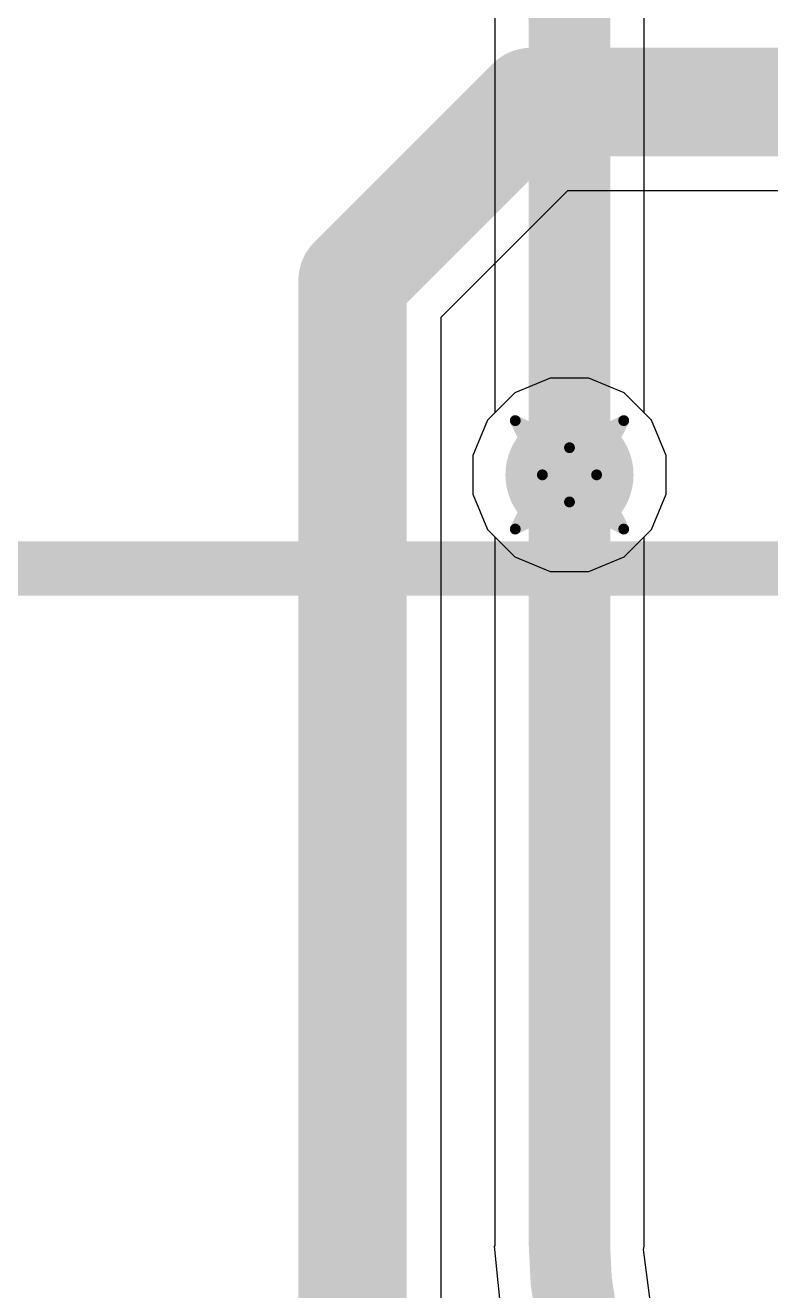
# Model space of a CAD drawing. Header units: inches. Extents: x -0.9 to 13.3, y -2.2 to 2.7.
# Drawn here: x 0.3109 to 0.4484, y -0.8982 to -0.6649 of the extents above; entities that cross this region are included whole.
import ezdxf

# ---------------------------------------------------------------- set-up
doc = ezdxf.new("R2010")
doc.units = ezdxf.units.IN
doc.header["$MEASUREMENT"] = 0
for name, color, linetype in [('Board Outline', 216, 'Continuous'), ('Bottom Layer', 5, 'Continuous'), ('Dimension', 6, 'Continuous'), ('Drill Drawing', 1, 'Continuous'), ('Top Layer', 1, 'Continuous'), ('Via Holes', 16, 'Continuous')]:
    doc.layers.add(name, color=color, linetype=linetype)

msp = doc.modelspace()

# ---------------------------------------------------------------- hatches: boundary and pattern name
at = {"layer": 'Bottom Layer'}
h = msp.add_hatch(color=5, dxfattribs=at)
edge = h.paths.add_edge_path()
edge.add_arc((0.4112784, -0.7477897), 0.011811, 0, 360)
at = {"layer": 'Top Layer'}
h = msp.add_hatch(color=1, dxfattribs=at)
edge = h.paths.add_edge_path()
edge.add_arc((0.4112784, -0.7477897), 0.011811, 0, 360)
at = {"layer": 'Via Holes'}
h = msp.add_hatch(color=7, dxfattribs=at)
edge = h.paths.add_edge_path()
edge.add_arc((0.4112784, -0.7477897), 0.0059055, 0, 360)

# ---------------------------------------------------------------- linework, layer by layer
at = {"layer": 'Board Outline', "const_width": 0.01}
msp.add_lwpolyline([(1.9986701, 0.2156704, -1.122171366645898), (-0.011594, -1.5132862)], format="xyb", dxfattribs=at)
at = {"layer": 'Bottom Layer'}
for p, q in [((0.3975139, -0.5907452), (0.3975139, -0.7363657)), ((0.4250429, -0.7363657), (0.4250429, -0.5907452)), ((0.3975139, -0.7363657), (0.396179, -0.7377006)), ((0.4263778, -0.7377006), (0.4250429, -0.7363657)), ((0.396179, -0.7377006), (0.3934674, -0.7442469)), ((0.4290894, -0.7442469), (0.4263778, -0.7377006)), ((0.3934674, -0.7442469), (0.3934674, -0.7513325)), ((0.4290894, -0.7513325), (0.4290894, -0.7442469)), ((0.3934674, -0.7513325), (0.396179, -0.7578788)), ((0.4263778, -0.7578788), (0.4290894, -0.7513325)), ((0.396179, -0.7578788), (0.4011893, -0.7628891)), ((0.4213675, -0.7628891), (0.4263778, -0.7578788)), ((0.4011893, -0.7628891), (0.4077356, -0.7656007)), ((0.4148212, -0.7656007), (0.4213675, -0.7628891)), ((0.4077356, -0.7656007), (0.4148212, -0.7656007))]:
    msp.add_line(p, q, dxfattribs=at)
at = {"layer": 'Bottom Layer', "const_width": 0.015}
msp.add_lwpolyline([(0.4112784, -0.7477897), (0.4112784, -0.5907452)], dxfattribs=at)
at = {"layer": 'Bottom Layer', "const_width": 0.0075}
msp.add_lwpolyline([(0.4075284, -0.7477897, 1), (0.4150284, -0.7477897, 1)], format="xyb", close=True, dxfattribs=at)
at = {"layer": 'Dimension', "const_width": 0.01}
msp.add_lwpolyline([(0.0408131, 0.0155972, -3.064050539179198), (0.0296403, -1.5298955)], format="xyb", dxfattribs=at)
msp.add_lwpolyline([(-0.4037216, -0.7650467), (2.5893414, -0.7650467)], dxfattribs=at)
at = {"layer": 'Drill Drawing', "const_width": 0.002}
for points in [[(0.4012784, -0.7377897), (0.4112784, -0.7427897)], [(0.4012784, -0.7377897), (0.4062784, -0.7477897)], [(0.4112784, -0.7427897), (0.4212784, -0.7377897)], [(0.4162784, -0.7477897), (0.4212784, -0.7377897)], [(0.4012784, -0.7577897), (0.4062784, -0.7477897)], [(0.4162784, -0.7477897), (0.4212784, -0.7577897)], [(0.4012784, -0.7577897), (0.4112784, -0.7527897)], [(0.4112784, -0.7527897), (0.4212784, -0.7577897)]]:
    msp.add_lwpolyline(points, dxfattribs=at)
at = {"layer": 'Drill Drawing', "const_width": 0.001}
for points in [[(0.4007784, -0.7377897, 1), (0.4017784, -0.7377897, 1)], [(0.4007784, -0.7377897, 1), (0.4017784, -0.7377897, 1)], [(0.4207784, -0.7377897, 1), (0.4217784, -0.7377897, 1)], [(0.4207784, -0.7377897, 1), (0.4217784, -0.7377897, 1)], [(0.4107784, -0.7427897, 1), (0.4117784, -0.7427897, 1)], [(0.4107784, -0.7427897, 1), (0.4117784, -0.7427897, 1)], [(0.4057784, -0.7477897, 1), (0.4067784, -0.7477897, 1)], [(0.4057784, -0.7477897, 1), (0.4067784, -0.7477897, 1)], [(0.4157784, -0.7477897, 1), (0.4167784, -0.7477897, 1)], [(0.4157784, -0.7477897, 1), (0.4167784, -0.7477897, 1)], [(0.4107784, -0.7527897, 1), (0.4117784, -0.7527897, 1)], [(0.4107784, -0.7527897, 1), (0.4117784, -0.7527897, 1)], [(0.4007784, -0.7577897, 1), (0.4017784, -0.7577897, 1)], [(0.4007784, -0.7577897, 1), (0.4017784, -0.7577897, 1)], [(0.4207784, -0.7577897, 1), (0.4217784, -0.7577897, 1)], [(0.4207784, -0.7577897, 1), (0.4217784, -0.7577897, 1)]]:
    msp.add_lwpolyline(points, format="xyb", close=True, dxfattribs=at)
at = {"layer": 'Top Layer'}
for p, q in [((0.3875919, -0.7187259), (0.4109576, -0.6953602)), ((0.4109576, -0.6953602), (0.6772784, -0.6953602)), ((0.3875919, -1.0052894), (0.3875919, -0.7187259)), ((0.4077356, -0.7299787), (0.4011893, -0.7326903)), ((0.4148212, -0.7299787), (0.4077356, -0.7299787)), ((0.4213675, -0.7326903), (0.4148212, -0.7299787)), ((0.4011893, -0.7326903), (0.396179, -0.7377006)), ((0.4263778, -0.7377006), (0.4213675, -0.7326903)), ((0.396179, -0.7377006), (0.3934674, -0.7442469)), ((0.4290894, -0.7442469), (0.4263778, -0.7377006)), ((0.3934674, -0.7442469), (0.3934674, -0.7513325)), ((0.4290894, -0.7513325), (0.4290894, -0.7442469)), ((0.3934674, -0.7513325), (0.396179, -0.7578788)), ((0.4263778, -0.7578788), (0.4290894, -0.7513325)), ((0.396179, -0.7578788), (0.3975139, -0.7592137)), ((0.4250429, -0.7592137), (0.4263778, -0.7578788)), ((0.3975139, -0.7592137), (0.3975139, -0.8900243)), ((0.4250429, -0.8900243), (0.4250429, -0.7592137)), ((0.3975139, -0.8900243), (0.3973982, -0.8900243)), ((0.3973982, -0.8900243), (0.3989155, -0.9054297)), ((0.4249194, -0.8906453), (0.4250429, -0.8900243)), ((0.4265933, -0.9033603), (0.4249194, -0.8906453))]:
    msp.add_line(p, q, dxfattribs=at)
for points, const_width in [([(0.3712784, -0.7119686), (0.4042003, -0.6790467)], 0.02), ([(0.4042003, -0.6790467), (0.6772784, -0.6790467)], 0.02), ([(0.3712784, -1.0120467), (0.3712784, -0.7119686)], 0.02), ([(0.4112784, -0.8900243), (0.4112784, -0.7477897)], 0.015)]:
    msp.add_lwpolyline(points, dxfattribs=dict(at, const_width=const_width))
for points, const_width in [([(0.3992003, -0.6790467, 1), (0.4092003, -0.6790467, 1)], 0.01), ([(0.3992003, -0.6790467, 1), (0.4092003, -0.6790467, 1)], 0.01), ([(0.3662784, -0.7119686, 1), (0.3762784, -0.7119686, 1)], 0.01), ([(0.3662784, -0.7119686, 1), (0.3762784, -0.7119686, 1)], 0.01), ([(0.4075284, -0.7477897, 1), (0.4150284, -0.7477897, 1)], 0.0075), ([(0.4075284, -0.8900243, 1), (0.4150284, -0.8900243, 1)], 0.0075), ([(0.4075284, -0.8900243, 1), (0.4150284, -0.8900243, 1)], 0.0075)]:
    msp.add_lwpolyline(points, format="xyb", close=True, dxfattribs=dict(at, const_width=const_width))
at = {"layer": 'Top Layer', "const_width": 0.015}
msp.add_lwpolyline([(0.4303415, -0.9360467, -0.198912367379658), (0.4112784, -0.8900243)], format="xyb", dxfattribs=at)

doc.saveas('drawing.dxf')
